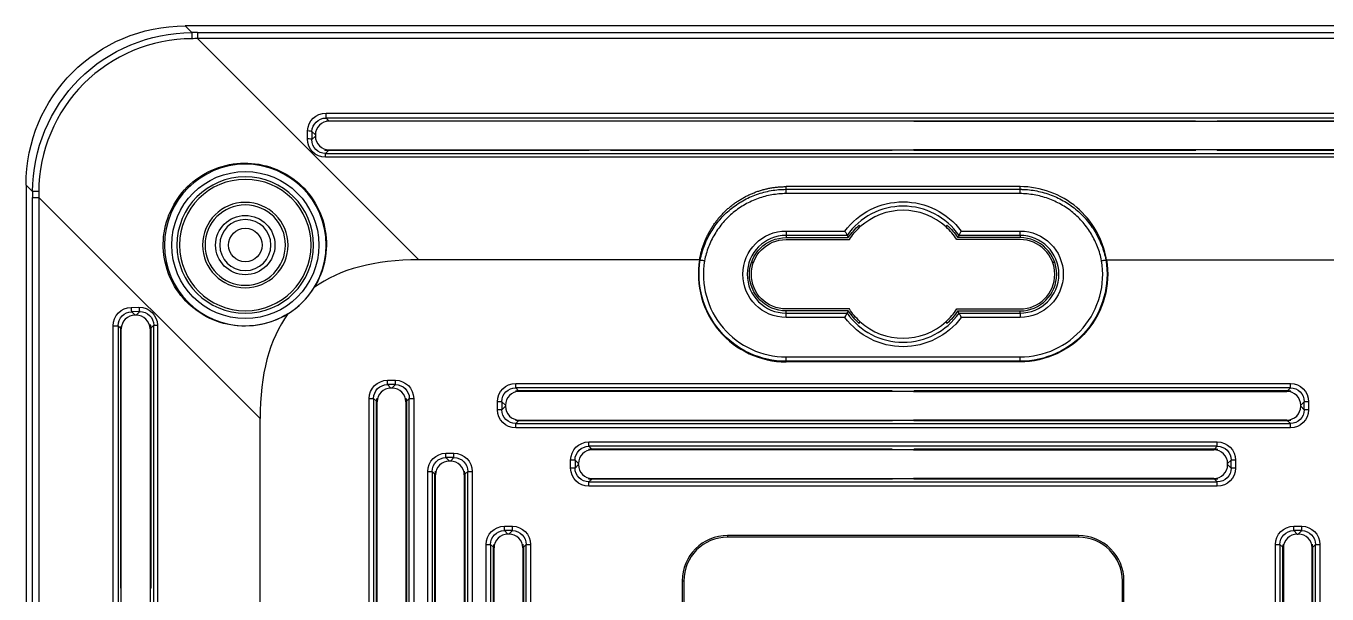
# Model space of a CAD drawing. Header units: millimetres. Extents: x 6160 to 6603, y -57 to 282.
# Drawn here: x 6460.8 to 6549.8, y 132.8 to 171.7 of the extents above; entities that cross this region are included whole.
import ezdxf

# ---------------------------------------------------------------- set-up
doc = ezdxf.new("R2010")
doc.units = ezdxf.units.MM
doc.header["$LTSCALE"] = 0.5
doc.layers.add('112', color=7, linetype='Continuous', true_color=0xffffff)

msp = doc.modelspace()

# ---------------------------------------------------------------- linework, layer by layer
at = {"layer": '112', "color": 7}
for p, q in [((6471.729, 171.729), (6472.178, 171.28)), ((6569.943, 171.729), (6471.729, 171.729)), ((6472.577, 171.28), (6472.577, 170.862)), ((6472.577, 171.28), (6569.095, 171.28)), ((6472.577, 170.862), (6487.72, 155.719)), ((6569.095, 170.862), (6472.577, 170.862)), ((6481.364, 165.771), (6560.309, 165.771)), ((6481.364, 165.426), (6481.364, 165.771)), ((6560.309, 165.426), (6481.364, 165.426)), ((6481.364, 165.426), (6481.554, 165.235)), ((6481.554, 165.235), (6499.336, 165.235)), ((6499.351, 165.211), (6481.578, 165.211)), ((6499.351, 165.211), (6499.336, 165.235)), ((6500.822, 165.211), (6499.351, 165.211)), ((6500.836, 165.235), (6500.822, 165.211)), ((6520.101, 165.211), (6500.822, 165.211)), ((6500.836, 165.235), (6520.086, 165.235)), ((6520.086, 165.235), (6520.101, 165.211)), ((6521.572, 165.211), (6520.101, 165.211)), ((6521.572, 165.211), (6521.586, 165.235)), ((6521.572, 165.211), (6540.851, 165.211)), ((6521.586, 165.235), (6540.836, 165.235)), ((6540.851, 165.211), (6540.836, 165.235)), ((6540.851, 165.211), (6542.322, 165.211)), ((6542.336, 165.235), (6542.322, 165.211)), ((6542.322, 165.211), (6560.094, 165.211)), ((6542.336, 165.235), (6560.118, 165.235)), ((6480.094, 164.001), (6480.102, 164.543)), ((6480.4, 164.496), (6480.393, 163.954)), ((6480.393, 163.954), (6480.632, 164.193)), ((6480.632, 164.265), (6480.4, 164.496)), ((6480.632, 164.265), (6480.632, 164.193)), ((6481.526, 163.194), (6481.322, 162.99)), ((6481.322, 162.738), (6481.322, 162.99)), ((6481.322, 162.99), (6560.35, 162.99)), ((6499.336, 163.194), (6481.526, 163.194)), ((6481.578, 163.246), (6499.367, 163.246)), ((6499.336, 163.194), (6499.367, 163.246)), ((6499.367, 163.246), (6500.805, 163.246)), ((6500.805, 163.246), (6500.836, 163.194)), ((6500.805, 163.246), (6520.117, 163.246)), ((6520.086, 163.194), (6500.836, 163.194)), ((6520.117, 163.246), (6520.086, 163.194)), ((6520.117, 163.246), (6521.555, 163.246)), ((6521.586, 163.194), (6521.555, 163.246)), ((6540.867, 163.246), (6521.555, 163.246)), ((6540.836, 163.194), (6521.586, 163.194)), ((6540.836, 163.194), (6540.867, 163.246)), ((6542.305, 163.246), (6540.867, 163.246)), ((6542.305, 163.246), (6542.336, 163.194)), ((6560.094, 163.246), (6542.305, 163.246)), ((6560.146, 163.194), (6542.336, 163.194)), ((6560.35, 162.738), (6481.322, 162.738)), ((6461.285, 160.387), (6460.836, 160.836)), ((6460.836, 160.836), (6460.836, 62.622)), ((6512.836, 160.545), (6512.836, 160.729)), ((6528.836, 160.729), (6512.836, 160.729)), ((6512.836, 160.25), (6512.836, 160.545)), ((6512.836, 160.545), (6528.836, 160.545)), ((6528.836, 160.25), (6512.836, 160.25)), ((6528.836, 160.545), (6528.836, 160.729)), ((6528.836, 160.25), (6528.836, 160.545)), ((6461.285, 159.988), (6461.702, 159.988)), ((6461.285, 63.47), (6461.285, 159.988)), ((6476.846, 144.845), (6461.702, 159.988)), ((6461.702, 159.988), (6461.702, 63.47)), ((6512.836, 157.688), (6512.836, 157.389)), ((6512.836, 157.688), (6516.857, 157.688)), ((6524.816, 157.688), (6528.836, 157.688)), ((6528.836, 157.389), (6528.836, 157.688)), ((6517.01, 157.389), (6512.836, 157.389)), ((6512.836, 157.389), (6512.836, 157.238)), ((6512.836, 157.238), (6517.09, 157.238)), ((6512.836, 157.107), (6517.16, 157.107)), ((6528.836, 157.107), (6524.512, 157.107)), ((6528.836, 157.238), (6524.583, 157.238)), ((6528.836, 157.389), (6524.662, 157.389)), ((6528.836, 157.389), (6528.836, 157.238)), ((6506.918, 155.719), (6487.72, 155.719)), ((6510.595, 155.523), (6510.456, 155.523)), ((6531.215, 155.523), (6531.077, 155.523)), ((6534.754, 155.719), (6553.952, 155.719)), ((6468.022, 152.463), (6468.564, 152.471)), ((6517.16, 152.351), (6512.836, 152.351)), ((6517.09, 152.22), (6512.836, 152.22)), ((6512.836, 152.069), (6512.836, 152.22)), ((6524.512, 152.351), (6528.836, 152.351)), ((6524.583, 152.22), (6528.836, 152.22)), ((6528.836, 152.069), (6528.836, 152.22)), ((6468.611, 152.172), (6468.069, 152.165)), ((6468.069, 152.165), (6468.3, 151.933)), ((6468.372, 151.933), (6468.3, 151.933)), ((6468.372, 151.933), (6468.611, 152.172)), ((6512.836, 151.77), (6512.836, 152.069)), ((6512.836, 152.069), (6517.01, 152.069)), ((6516.857, 151.77), (6512.836, 151.77)), ((6524.662, 152.069), (6528.836, 152.069)), ((6528.836, 151.77), (6524.816, 151.77)), ((6528.836, 152.069), (6528.836, 151.77)), ((6466.794, 72.256), (6466.794, 151.201)), ((6466.794, 151.201), (6467.139, 151.201)), ((6467.139, 151.201), (6467.139, 72.256)), ((6467.33, 151.011), (6467.139, 151.201)), ((6467.33, 133.229), (6467.33, 151.011)), ((6467.354, 133.214), (6467.354, 150.987)), ((6469.319, 150.987), (6469.319, 133.198)), ((6469.575, 151.243), (6469.371, 151.039)), ((6469.371, 151.039), (6469.371, 133.229)), ((6469.575, 72.215), (6469.575, 151.243)), ((6469.575, 151.243), (6469.827, 151.243)), ((6469.827, 151.243), (6469.827, 72.215)), ((6512.836, 148.773), (6512.836, 149.069)), ((6512.836, 149.069), (6528.836, 149.069)), ((6528.836, 148.773), (6512.836, 148.773)), ((6512.836, 148.773), (6512.836, 148.729)), ((6528.836, 148.729), (6512.836, 148.729)), ((6528.836, 148.773), (6528.836, 149.069)), ((6528.836, 148.773), (6528.836, 148.729)), ((6485.561, 147.471), (6486.111, 147.471)), ((6485.561, 147.172), (6485.561, 147.471)), ((6486.111, 147.172), (6485.561, 147.172)), ((6485.561, 147.172), (6485.8, 146.933)), ((6485.872, 146.933), (6485.8, 146.933)), ((6485.872, 146.933), (6486.111, 147.172)), ((6486.111, 147.172), (6486.111, 147.471)), ((6494.339, 147.249), (6547.333, 147.249)), ((6494.339, 146.95), (6494.339, 147.249)), ((6547.333, 146.95), (6494.339, 146.95)), ((6494.339, 146.95), (6494.534, 146.755)), ((6547.138, 146.755), (6547.333, 146.95)), ((6547.333, 146.95), (6547.333, 147.249)), ((6484.316, 77.232), (6484.316, 146.226)), ((6484.316, 146.226), (6484.615, 146.226)), ((6484.615, 146.226), (6484.615, 77.232)), ((6484.81, 146.031), (6484.615, 146.226)), ((6484.81, 112.479), (6484.81, 146.031)), ((6484.854, 112.453), (6484.854, 145.987)), ((6486.819, 145.987), (6486.819, 112.453)), ((6487.057, 146.226), (6486.862, 146.031)), ((6486.862, 146.031), (6486.862, 112.479)), ((6487.057, 146.226), (6487.356, 146.226)), ((6487.057, 77.232), (6487.057, 146.226)), ((6487.356, 146.226), (6487.356, 77.232)), ((6493.094, 145.454), (6493.094, 146.003)), ((6493.393, 146.003), (6493.094, 146.003)), ((6493.393, 146.003), (6493.393, 145.454)), ((6493.632, 145.765), (6493.393, 146.003)), ((6520.086, 146.755), (6494.534, 146.755)), ((6520.112, 146.711), (6494.578, 146.711)), ((6520.086, 146.755), (6520.112, 146.711)), ((6521.56, 146.711), (6520.112, 146.711)), ((6521.56, 146.711), (6521.586, 146.755)), ((6521.56, 146.711), (6547.094, 146.711)), ((6547.138, 146.755), (6521.586, 146.755)), ((6548.279, 146.003), (6548.041, 145.765)), ((6548.279, 145.454), (6548.279, 146.003)), ((6548.578, 146.003), (6548.279, 146.003)), ((6548.578, 146.003), (6548.578, 145.454)), ((6493.393, 145.454), (6493.094, 145.454)), ((6493.393, 145.454), (6493.632, 145.693)), ((6493.632, 145.765), (6493.632, 145.693)), ((6548.041, 145.693), (6548.041, 145.765)), ((6548.041, 145.693), (6548.279, 145.454)), ((6548.578, 145.454), (6548.279, 145.454)), ((6476.846, 78.613), (6476.846, 144.845)), ((6494.534, 144.703), (6494.339, 144.508)), ((6494.339, 144.209), (6494.339, 144.508)), ((6494.339, 144.508), (6547.333, 144.508)), ((6547.333, 144.209), (6494.339, 144.209)), ((6520.086, 144.703), (6494.534, 144.703)), ((6494.578, 144.746), (6520.112, 144.746)), ((6520.086, 144.703), (6520.112, 144.746)), ((6520.112, 144.746), (6521.56, 144.746)), ((6521.56, 144.746), (6521.586, 144.703)), ((6547.094, 144.746), (6521.56, 144.746)), ((6547.138, 144.703), (6521.586, 144.703)), ((6547.333, 144.508), (6547.138, 144.703)), ((6547.333, 144.209), (6547.333, 144.508)), ((6489.561, 142.471), (6490.111, 142.471)), ((6489.561, 142.172), (6489.561, 142.471)), ((6490.111, 142.172), (6490.111, 142.471)), ((6499.339, 143.249), (6542.333, 143.249)), ((6499.339, 142.95), (6499.339, 143.249)), ((6542.333, 142.95), (6499.339, 142.95)), ((6499.339, 142.95), (6499.534, 142.755)), ((6520.086, 142.755), (6499.534, 142.755)), ((6520.112, 142.711), (6499.578, 142.711)), ((6520.086, 142.755), (6520.112, 142.711)), ((6521.56, 142.711), (6520.112, 142.711)), ((6521.56, 142.711), (6521.586, 142.755)), ((6521.56, 142.711), (6542.094, 142.711)), ((6542.138, 142.755), (6521.586, 142.755)), ((6542.138, 142.755), (6542.333, 142.95)), ((6542.333, 142.95), (6542.333, 143.249)), ((6490.111, 142.172), (6489.561, 142.172)), ((6489.561, 142.172), (6489.8, 141.933)), ((6489.872, 141.933), (6489.8, 141.933)), ((6489.872, 141.933), (6490.111, 142.172)), ((6498.094, 141.454), (6498.094, 142.003)), ((6498.393, 142.003), (6498.094, 142.003)), ((6498.393, 142.003), (6498.393, 141.454)), ((6498.632, 141.765), (6498.393, 142.003)), ((6498.393, 141.454), (6498.632, 141.693)), ((6498.632, 141.693), (6498.632, 141.765)), ((6543.279, 142.003), (6543.041, 141.765)), ((6543.041, 141.693), (6543.041, 141.765)), ((6543.041, 141.693), (6543.279, 141.454)), ((6543.279, 141.454), (6543.279, 142.003)), ((6543.578, 142.003), (6543.279, 142.003)), ((6543.578, 142.003), (6543.578, 141.454)), ((6488.316, 82.232), (6488.316, 141.226)), ((6488.316, 141.226), (6488.615, 141.226)), ((6488.615, 141.226), (6488.615, 82.232)), ((6488.81, 141.031), (6488.615, 141.226)), ((6488.81, 112.479), (6488.81, 141.031)), ((6488.854, 112.453), (6488.854, 140.987)), ((6490.819, 140.987), (6490.819, 112.453)), ((6491.057, 141.226), (6490.862, 141.031)), ((6490.862, 141.031), (6490.862, 112.479)), ((6491.057, 82.232), (6491.057, 141.226)), ((6491.057, 141.226), (6491.356, 141.226)), ((6491.356, 141.226), (6491.356, 82.232)), ((6498.393, 141.454), (6498.094, 141.454)), ((6499.534, 140.703), (6499.339, 140.508)), ((6520.086, 140.703), (6499.534, 140.703)), ((6499.578, 140.746), (6520.112, 140.746)), ((6520.086, 140.703), (6520.112, 140.746)), ((6520.112, 140.746), (6521.56, 140.746)), ((6521.56, 140.746), (6521.586, 140.703)), ((6542.094, 140.746), (6521.56, 140.746)), ((6542.138, 140.703), (6521.586, 140.703)), ((6542.333, 140.508), (6542.138, 140.703)), ((6543.578, 141.454), (6543.279, 141.454)), ((6499.339, 140.209), (6499.339, 140.508)), ((6499.339, 140.508), (6542.333, 140.508)), ((6542.333, 140.209), (6499.339, 140.209)), ((6542.333, 140.209), (6542.333, 140.508)), ((6493.561, 137.471), (6494.111, 137.471)), ((6493.561, 137.172), (6493.561, 137.471)), ((6494.111, 137.172), (6493.561, 137.172)), ((6493.561, 137.172), (6493.8, 136.933)), ((6493.872, 136.933), (6494.111, 137.172)), ((6494.111, 137.172), (6494.111, 137.471)), ((6547.561, 137.471), (6548.111, 137.471)), ((6547.561, 137.172), (6547.561, 137.471)), ((6548.111, 137.172), (6547.561, 137.172)), ((6547.561, 137.172), (6547.8, 136.933)), ((6547.872, 136.933), (6548.111, 137.172)), ((6548.111, 137.172), (6548.111, 137.471)), ((6492.316, 87.232), (6492.316, 136.226)), ((6492.316, 136.226), (6492.615, 136.226)), ((6492.615, 136.226), (6492.615, 87.232)), ((6492.81, 136.031), (6492.615, 136.226)), ((6493.872, 136.933), (6493.8, 136.933)), ((6495.057, 136.226), (6494.862, 136.031)), ((6495.057, 87.232), (6495.057, 136.226)), ((6495.057, 136.226), (6495.356, 136.226)), ((6495.356, 136.226), (6495.356, 87.232)), ((6532.836, 136.838), (6508.836, 136.838)), ((6508.836, 136.838), (6508.836, 136.729)), ((6532.836, 136.729), (6508.836, 136.729)), ((6532.836, 136.838), (6532.836, 136.729)), ((6546.316, 87.232), (6546.316, 136.226)), ((6546.316, 136.226), (6546.615, 136.226)), ((6546.615, 136.226), (6546.615, 87.232)), ((6546.81, 136.031), (6546.615, 136.226)), ((6547.8, 136.933), (6547.872, 136.933)), ((6549.057, 136.226), (6548.862, 136.031)), ((6549.057, 136.226), (6549.356, 136.226)), ((6549.057, 87.232), (6549.057, 136.226)), ((6549.356, 136.226), (6549.356, 87.232)), ((6492.81, 112.479), (6492.81, 136.031)), ((6492.854, 112.453), (6492.854, 135.987)), ((6494.819, 135.987), (6494.819, 112.453)), ((6494.862, 136.031), (6494.862, 112.479)), ((6546.81, 112.479), (6546.81, 136.031)), ((6546.854, 135.987), (6546.854, 112.453)), ((6548.819, 112.453), (6548.819, 135.987)), ((6548.862, 112.479), (6548.862, 136.031)), ((6505.727, 133.729), (6505.727, 89.684)), ((6505.727, 133.729), (6505.836, 133.729)), ((6505.836, 133.729), (6505.836, 89.729)), ((6535.945, 133.729), (6535.836, 133.729)), ((6535.836, 89.729), (6535.836, 133.729)), ((6535.945, 89.729), (6535.945, 133.729)), ((6467.33, 133.229), (6467.354, 133.214)), ((6467.354, 131.743), (6467.354, 133.214)), ((6469.319, 133.198), (6469.371, 133.229)), ((6469.319, 133.198), (6469.319, 131.76))]:
    msp.add_line(p, q, dxfattribs=at)
at = {"layer": '112', "color": 7, "extrusion": (0, 0, -1)}
for radius in [5.533, 4.675, 4.5, 2.925, 2.75, 1.75]:
    msp.add_circle((-6475.836, 156.729), radius, dxfattribs=at)
at = {"layer": '112', "color": 7}
for centre, radius in [((6475.836, 156.729), 5.034), ((6475.836, 156.729), 2.03), ((6475.836, 156.728), 1.15)]:
    msp.add_circle(centre, radius, dxfattribs=at)
at = {"layer": '112', "color": 7, "extrusion": (0, 0, -1)}
for centre, radius, start, end in [((-6520.836, 154.729), 4.959, 36.63275, 143.36725), ((-6512.836, 154.729), 2.959, 270, 90), ((-6520.836, 154.729), 4.509, 33.81021, 48.29201), ((-6520.836, 154.729), 4.378, 32.89814, 47.67664), ((-6520.836, 154.729), 4.509, 131.70799, 146.18979), ((-6528.836, 154.729), 2.959, 90, 270), ((-6512.836, 154.729), 2.509, 270, 90), ((-6512.836, 154.729), 2.378, 270, 90), ((-6512.836, 154.729), 5.956, 270, 9.49599), ((-6528.836, 154.729), 6, 170.49844, 270), ((-6528.836, 154.729), 5.956, 170.50401, 270), ((-6520.836, 154.729), 4.509, 311.70799, 326.18979), ((-6520.836, 154.729), 4.378, 312.32336, 327.10186), ((-6520.836, 154.729), 4.509, 213.81021, 228.29201), ((-6520.836, 154.729), 4.959, 216.63275, 323.36725)]:
    msp.add_arc(centre, radius, start, end, dxfattribs=at)
at = {"layer": '112', "color": 7}
for centre, radius, start, end in [((6520.836, 154.729), 4.66, 34.80729, 145.19271), ((6520.836, 154.729), 4.378, 47.67664, 132.32336), ((6520.836, 154.729), 4.378, 32.89814, 47.67664), ((6512.836, 154.729), 2.66, 90, 270), ((6528.836, 154.729), 2.66, 270, 90), ((6528.836, 154.729), 2.509, 270, 90), ((6528.836, 154.729), 2.378, 270, 90), ((6512.836, 154.729), 6, 170.49844, 270), ((6512.836, 154.729), 5.66, 170.54524, 270), ((6528.836, 154.729), 5.66, 270, 9.45476), ((6475.836, 156.729), 5.535, 301.76503, 328.23497), ((6520.836, 154.729), 4.378, 312.32336, 327.10186), ((6520.836, 154.729), 4.66, 214.80729, 325.19271), ((6520.836, 154.729), 4.378, 227.67664, 312.32336), ((6508.836, 133.729), 3.109, 90, 180), ((6508.836, 133.729), 3, 90, 180), ((6532.836, 133.729), 3.109, 0, 90), ((6532.836, 133.729), 3, 0, 90)]:
    msp.add_arc(centre, radius, start, end, dxfattribs=at)
at = {"layer": '112', "color": 7, "extrusion": (0, 0, -1)}
for centre, major_axis, ratio, start_param, end_param in [((6471.944, 160.621), (7.93, -7.93), 0.980815, 2.36588, 3.917306), ((6451.676, 181.388), (-99.889, 2.136), 0.098907, 4.499467, 4.503554), ((6451.672, 180.894), (-100.245, 1.77), 0.098565, 4.500567, 4.504654), ((6481.356, 164.533), (1.229, 0.257), 0.985206, 3.358469, 4.921669), ((6481.356, 164.487), (0.946, 0.14), 0.981416, 3.30107, 4.86427), ((6481.548, 164.295), (0.934, 0.195), 0.985206, 4.747323, 4.921669), ((6479.998, 165.845), (-1.843, 0.558), 0.162906, 3.635385, 3.809732), ((6481.349, 164.01), (0.617, 1.121), 0.974816, 2.649309, 4.212509), ((6481.349, 163.964), (0.49, 0.851), 0.965207, 2.632393, 4.195593), ((6479.998, 162.613), (1.843, 0.558), 0.162906, 5.533918, 5.789393), ((6481.547, 164.161), (0.469, 0.852), 0.974816, 2.649309, 2.904783), ((6451.177, 180.889), (-2.136, 99.889), 0.098907, 1.779632, 1.783718), ((6451.662, 180.911), (-1.772, 100.291), 0.098604, 1.778622, 1.782707), ((6468.032, 151.209), (0.257, 1.229), 0.985206, 4.503109, 6.066309), ((6468.555, 151.216), (1.121, 0.617), 0.974816, 5.212269, 6.775469), ((6468.078, 151.209), (0.14, 0.946), 0.981416, 4.560508, 6.123708), ((6468.601, 151.216), (0.851, 0.49), 0.965207, 5.229185, 6.792385), ((6468.27, 151.017), (0.195, 0.934), 0.985206, 4.503109, 4.677455), ((6466.72, 152.567), (-0.558, 1.843), 0.162906, 2.473454, 2.6478), ((6469.952, 152.567), (0.558, 1.843), 0.162906, 3.635385, 3.89086), ((6468.404, 151.018), (0.852, 0.469), 0.974816, 0.236809, 0.492284), ((6485.571, 146.216), (0.891, -0.891), 0.992433, 2.359993, 3.923193), ((6485.571, 146.216), (-0.68, 0.68), 0.98773, 5.501585, 7.064785), ((6486.101, 146.216), (0.891, 0.891), 0.992433, 5.501585, 7.064785), ((6486.101, 146.216), (0.68, 0.68), 0.98773, 5.501585, 7.064785), ((6494.349, 145.994), (-0.891, 0.891), 0.992433, 5.501585, 7.064785), ((6494.349, 145.994), (-0.68, 0.68), 0.98773, 5.501585, 7.064785), ((6547.323, 145.994), (-0.891, -0.891), 0.992433, 2.359993, 3.923193), ((6547.323, 145.994), (0.68, 0.68), 0.98773, 5.501585, 7.064785), ((6484.22, 147.567), (-0.558, 1.843), 0.162906, 2.412472, 2.6478), ((6487.452, 147.567), (0.558, 1.843), 0.162906, 3.635385, 3.870713), ((6492.998, 147.345), (-1.843, 0.558), 0.162906, 3.635385, 3.870713), ((6548.674, 147.345), (1.843, 0.558), 0.162906, 2.412472, 2.6478), ((6494.349, 145.464), (0.891, 0.891), 0.992433, 2.359993, 3.923193), ((6494.349, 145.464), (0.68, 0.68), 0.98773, 2.359993, 3.923193), ((6547.323, 145.464), (0.891, -0.891), 0.992433, 5.501585, 7.064785), ((6547.323, 145.464), (-0.68, 0.68), 0.98773, 2.359993, 3.923193), ((6492.998, 144.113), (1.843, 0.558), 0.162906, 5.554065, 5.789393), ((6548.674, 144.113), (-1.843, 0.558), 0.162906, 0.493793, 0.729121), ((6489.571, 141.216), (0.891, -0.891), 0.992433, 2.359993, 3.923193), ((6490.101, 141.216), (0.891, 0.891), 0.992433, 5.501585, 7.064785), ((6499.349, 141.994), (-0.891, 0.891), 0.992433, 5.501585, 7.064785), ((6499.349, 141.994), (-0.68, 0.68), 0.98773, 5.501585, 7.064785), ((6497.998, 143.345), (-1.843, 0.558), 0.162906, 3.635385, 3.870713), ((6543.674, 143.345), (1.843, 0.558), 0.162906, 2.412472, 2.6478), ((6542.323, 141.994), (-0.891, -0.891), 0.992433, 2.359993, 3.923193), ((6542.323, 141.994), (0.68, 0.68), 0.98773, 5.501585, 7.064785), ((6489.571, 141.216), (-0.68, 0.68), 0.98773, 5.501585, 7.064785), ((6490.101, 141.216), (0.68, 0.68), 0.98773, 5.501585, 7.064785), ((6488.22, 142.567), (-0.558, 1.843), 0.162906, 2.412472, 2.6478), ((6491.452, 142.567), (0.558, 1.843), 0.162906, 3.635385, 3.870713), ((6499.349, 141.464), (0.891, 0.891), 0.992433, 2.359993, 3.923193), ((6499.349, 141.464), (0.68, 0.68), 0.98773, 2.359993, 3.923193), ((6497.998, 140.113), (1.843, 0.558), 0.162906, 5.554065, 5.789393), ((6543.674, 140.113), (-1.843, 0.558), 0.162906, 0.493793, 0.729121), ((6542.323, 141.464), (0.891, -0.891), 0.992433, 5.501585, 7.064785), ((6542.323, 141.464), (-0.68, 0.68), 0.98773, 2.359993, 3.923193), ((6493.571, 136.216), (0.891, -0.891), 0.992433, 2.359993, 3.923193), ((6493.571, 136.216), (-0.68, 0.68), 0.98773, 5.501585, 7.064785), ((6494.101, 136.216), (0.891, 0.891), 0.992433, 5.501585, 7.064785), ((6494.101, 136.216), (0.68, 0.68), 0.98773, 5.501585, 7.064785), ((6547.571, 136.216), (0.891, -0.891), 0.992433, 2.359993, 3.923193), ((6547.571, 136.216), (-0.68, 0.68), 0.98773, 5.501585, 7.064785), ((6548.101, 136.216), (0.891, 0.891), 0.992433, 5.501585, 7.064785), ((6548.101, 136.216), (0.68, 0.68), 0.98773, 5.501585, 7.064785), ((6492.22, 137.567), (-0.558, 1.843), 0.162906, 2.412472, 2.6478), ((6495.452, 137.567), (0.558, 1.843), 0.162906, 3.635385, 3.870713), ((6546.22, 137.567), (-0.558, 1.843), 0.162906, 2.412472, 2.6478), ((6549.452, 137.567), (0.558, 1.843), 0.162906, 3.635385, 3.870713)]:
    msp.add_ellipse(centre, major_axis=major_axis, ratio=ratio, start_param=start_param, end_param=end_param, dxfattribs=at)
at = {"layer": '112', "color": 7}
for centre, major_axis, ratio, start_param, end_param in [((6472.178, 170.785), (0, 0.5), 0.003006, 0.139627, 1.417684), ((6481.585, 164.258), (-0.677, 0.677), 0.992433, 5.501585, 7.064785), ((6480.094, 163.954), (0.3, -0.004), 0.155339, 0.088342, 1.572934), ((6480.102, 164.496), (0.3, -0.004), 0.155339, 0.088342, 1.572934), ((6481.585, 164.2), (0.677, 0.677), 0.992433, 2.359993, 3.923193), ((6461.78, 160.387), (-0.5, 0), 0.003006, 4.865501, 6.143558), ((6927.43, -294.865), (-447.858, 447.858), 0.110521, 6.173112, 6.265081), ((6468.069, 152.463), (0.004, -0.3), 0.155339, 4.710252, 6.194844), ((6468.611, 152.471), (0.004, -0.3), 0.155339, 4.710252, 6.194844), ((6468.307, 150.98), (0.677, -0.677), 0.992433, 2.359993, 3.923193), ((6468.365, 150.98), (0.677, 0.677), 0.992433, 5.501585, 7.064785), ((6927.43, -294.865), (-447.858, 447.858), 0.110521, 0.018104, 0.110074), ((6485.807, 145.98), (0.677, -0.677), 0.992433, 2.359993, 3.923193), ((6485.865, 145.98), (0.677, 0.677), 0.992433, 5.501585, 7.064785), ((6485.763, 146.024), (0.677, -0.677), 0.992433, 3.687865, 3.923193), ((6485.909, 146.024), (0.677, 0.677), 0.992433, 5.501585, 5.736913), ((6494.585, 145.758), (-0.677, 0.677), 0.992433, 5.501585, 7.064785), ((6494.541, 145.801), (-0.677, 0.677), 0.992433, 5.501585, 5.736913), ((6547.087, 145.758), (-0.677, -0.677), 0.992433, 2.359993, 3.923193), ((6547.131, 145.801), (-0.677, -0.677), 0.992433, 3.687865, 3.923193), ((6494.585, 145.7), (0.677, 0.677), 0.992433, 2.359993, 3.923193), ((6547.087, 145.7), (0.677, -0.677), 0.992433, 5.501585, 7.064785), ((6494.541, 145.656), (0.677, 0.677), 0.992433, 3.687865, 3.923193), ((6547.131, 145.656), (0.677, -0.677), 0.992433, 5.501585, 5.736913), ((6499.585, 141.758), (-0.677, 0.677), 0.992433, 5.501585, 7.064785), ((6499.541, 141.801), (-0.677, 0.677), 0.992433, 5.501585, 5.736913), ((6542.087, 141.758), (-0.677, -0.677), 0.992433, 2.359993, 3.923193), ((6542.131, 141.801), (-0.677, -0.677), 0.992433, 3.687865, 3.923193), ((6489.807, 140.98), (0.677, -0.677), 0.992433, 2.359993, 3.923193), ((6489.865, 140.98), (0.677, 0.677), 0.992433, 5.501585, 7.064785), ((6499.585, 141.7), (0.677, 0.677), 0.992433, 2.359993, 3.923193), ((6542.087, 141.7), (0.677, -0.677), 0.992433, 5.501585, 7.064785), ((6489.763, 141.024), (0.677, -0.677), 0.992433, 3.687865, 3.923193), ((6489.909, 141.024), (0.677, 0.677), 0.992433, 5.501585, 5.736913), ((6499.541, 141.656), (0.677, 0.677), 0.992433, 3.687865, 3.923193), ((6542.131, 141.656), (0.677, -0.677), 0.992433, 5.501585, 5.736913), ((6493.763, 136.024), (0.677, -0.677), 0.992433, 3.687865, 3.923193), ((6493.807, 135.98), (0.677, -0.677), 0.992433, 2.359993, 3.923193), ((6493.865, 135.98), (0.677, 0.677), 0.992433, 5.501585, 7.064785), ((6493.909, 136.024), (0.677, 0.677), 0.992433, 5.501585, 5.736913), ((6547.763, 136.024), (0.677, -0.677), 0.992433, 3.687865, 3.923193), ((6547.807, 135.98), (0.677, -0.677), 0.992433, 2.359993, 3.923193), ((6547.865, 135.98), (0.677, 0.677), 0.992433, 5.501585, 7.064785), ((6547.909, 136.024), (0.677, 0.677), 0.992433, 5.501585, 5.736913)]:
    msp.add_ellipse(centre, major_axis=major_axis, ratio=ratio, start_param=start_param, end_param=end_param, dxfattribs=at)
for points, degree, knots in [([(6461.285, 160.387), (6461.286, 163.263), (6462.469, 166.086), (6466.481, 170.097), (6469.302, 171.279), (6472.178, 171.28)], 3, [0, 0, 0, 0, 0.5, 0.5, 1, 1, 1, 1]), ([(6472.176, 170.861), (6469.414, 170.853), (6466.709, 169.71), (6462.856, 165.858), (6461.712, 163.151), (6461.704, 160.389)], 3, [0, 0, 0, 0, 0.5, 0.5, 1, 1, 1, 1]), ([(6478.75, 152.023), (6477.599, 151.306), (6476.185, 151.027), (6473.517, 151.483), (6472.29, 152.201), (6470.586, 154.335), (6470.153, 155.704), (6470.308, 158.423), (6470.905, 159.746), (6472.823, 161.663), (6474.155, 162.258), (6476.857, 162.411), (6478.244, 161.969), (6480.352, 160.284), (6481.083, 159.045), (6481.537, 156.382), (6481.267, 154.978), (6480.542, 153.815)], 3, [0, 0, 0, 0, 0.125, 0.125, 0.25, 0.25, 0.375, 0.375, 0.5, 0.5, 0.625, 0.625, 0.75, 0.75, 0.875, 0.875, 1, 1, 1, 1]), ([(6506.918, 155.719), (6507.094, 156.769), (6507.621, 157.695), (6508.146, 158.62), (6508.959, 159.308), (6509.771, 159.996), (6510.772, 160.363), (6511.77, 160.729), (6512.836, 160.729)], 2, [0, 0, 0, 0.25, 0.25, 0.5, 0.5, 0.75, 0.75, 1, 1, 1]), ([(6506.962, 155.711), (6506.995, 155.881), (6507.036, 156.05), (6507.132, 156.38), (6507.187, 156.543), (6507.372, 157.021), (6507.521, 157.329), (6507.787, 157.773), (6507.882, 157.919), (6508.082, 158.198), (6508.188, 158.332), (6508.521, 158.722), (6508.765, 158.962), (6509.165, 159.291), (6509.304, 159.395), (6509.588, 159.589), (6509.733, 159.68), (6510.179, 159.932), (6510.491, 160.074), (6510.979, 160.249), (6511.144, 160.301), (6511.476, 160.389), (6511.643, 160.426), (6512.148, 160.515), (6512.489, 160.545), (6512.836, 160.545)], 3, [0, 0, 0, 0, 0.0625, 0.0625, 0.125, 0.125, 0.25, 0.25, 0.3125, 0.3125, 0.375, 0.375, 0.5, 0.5, 0.5625, 0.5625, 0.625, 0.625, 0.75, 0.75, 0.8125, 0.8125, 0.875, 0.875, 1, 1, 1, 1]), ([(6512.836, 160.25), (6512.506, 160.25), (6512.182, 160.221), (6511.702, 160.136), (6511.543, 160.101), (6511.228, 160.017), (6511.071, 159.968), (6510.606, 159.802), (6510.31, 159.666), (6509.886, 159.427), (6509.747, 159.341), (6509.478, 159.156), (6509.346, 159.058), (6508.966, 158.744), (6508.734, 158.516), (6508.417, 158.145), (6508.317, 158.017), (6508.126, 157.752), (6508.036, 157.614), (6507.784, 157.191), (6507.641, 156.899), (6507.408, 156.294), (6507.316, 155.982), (6507.253, 155.659)], 3, [0, 0, 0, 0, 0.125, 0.125, 0.1875, 0.1875, 0.25, 0.25, 0.375, 0.375, 0.4375, 0.4375, 0.5, 0.5, 0.625, 0.625, 0.6875, 0.6875, 0.75, 0.75, 0.875, 0.875, 1, 1, 1, 1]), ([(6534.754, 155.719), (6534.521, 157.108), (6533.785, 158.401), (6531.64, 160.216), (6530.244, 160.729), (6528.836, 160.729)], 3, [0, 0, 0, 0, 0.5, 0.5, 1, 1, 1, 1]), ([(6528.836, 160.545), (6528.857, 160.545), (6528.879, 160.545), (6528.923, 160.545), (6528.987, 160.544), (6529.138, 160.539), (6529.266, 160.53), (6529.522, 160.508), (6529.861, 160.463), (6530.194, 160.389), (6530.526, 160.301), (6530.69, 160.25), (6531.178, 160.076), (6531.49, 159.933), (6531.936, 159.682), (6532.081, 159.592), (6532.364, 159.399), (6532.502, 159.295), (6532.903, 158.966), (6533.146, 158.726), (6533.479, 158.338), (6533.585, 158.204), (6533.786, 157.925), (6533.881, 157.781), (6534.147, 157.336), (6534.299, 157.024), (6534.485, 156.543), (6534.54, 156.38), (6534.636, 156.049), (6534.677, 155.881), (6534.71, 155.711)], 3, [0, 0, 0, 0, 0.007813, 0.007813, 0.015625, 0.03125, 0.0625, 0.0625, 0.125, 0.1875, 0.1875, 0.25, 0.25, 0.375, 0.375, 0.4375, 0.4375, 0.5, 0.5, 0.625, 0.625, 0.6875, 0.6875, 0.75, 0.75, 0.875, 0.875, 0.9375, 0.9375, 1, 1, 1, 1]), ([(6534.419, 155.659), (6534.388, 155.82), (6534.349, 155.98), (6534.257, 156.294), (6534.205, 156.448), (6534.029, 156.902), (6533.887, 157.195), (6533.634, 157.617), (6533.544, 157.755), (6533.353, 158.02), (6533.253, 158.148), (6532.936, 158.518), (6532.705, 158.746), (6532.324, 159.059), (6532.192, 159.158), (6531.923, 159.342), (6531.785, 159.428), (6531.361, 159.667), (6531.065, 159.802), (6530.6, 159.969), (6530.444, 160.018), (6530.128, 160.101), (6529.97, 160.136), (6529.49, 160.221), (6529.166, 160.25), (6528.836, 160.25)], 3, [0, 0, 0, 0, 0.0625, 0.0625, 0.125, 0.125, 0.25, 0.25, 0.3125, 0.3125, 0.375, 0.375, 0.5, 0.5, 0.5625, 0.5625, 0.625, 0.625, 0.75, 0.75, 0.8125, 0.8125, 0.875, 0.875, 1, 1, 1, 1]), ([(6516.857, 157.688), (6516.874, 157.653), (6516.893, 157.617), (6516.926, 157.55), (6516.943, 157.518), (6516.971, 157.463), (6516.984, 157.439), (6517.002, 157.404), (6517.008, 157.393), (6517.01, 157.389)], 3, [0, 0, 0, 0, 0.25, 0.25, 0.5, 0.5, 0.75, 0.75, 1, 1, 1, 1]), ([(6524.662, 157.389), (6524.664, 157.393), (6524.67, 157.404), (6524.688, 157.439), (6524.701, 157.463), (6524.729, 157.518), (6524.746, 157.55), (6524.78, 157.617), (6524.798, 157.653), (6524.816, 157.688)], 3, [0, 0, 0, 0, 0.25, 0.25, 0.5, 0.5, 0.75, 0.75, 1, 1, 1, 1]), ([(6506.962, 155.711), (6506.968, 155.71), (6506.98, 155.708), (6507.015, 155.702), (6507.037, 155.698), (6507.09, 155.688), (6507.12, 155.683), (6507.184, 155.671), (6507.219, 155.665), (6507.253, 155.659)], 3, [0, 0, 0, 0, 0.25, 0.25, 0.5, 0.5, 0.75, 0.75, 1, 1, 1, 1]), ([(6534.419, 155.659), (6534.454, 155.665), (6534.488, 155.671), (6534.553, 155.683), (6534.583, 155.688), (6534.636, 155.698), (6534.658, 155.702), (6534.692, 155.708), (6534.704, 155.71), (6534.71, 155.711)], 3, [0, 0, 0, 0, 0.25, 0.25, 0.5, 0.5, 0.75, 0.75, 1, 1, 1, 1]), ([(6516.857, 151.77), (6516.874, 151.805), (6516.893, 151.841), (6516.926, 151.908), (6516.943, 151.939), (6516.971, 151.995), (6516.984, 152.019), (6517.002, 152.054), (6517.008, 152.065), (6517.01, 152.069)], 3, [0, 0, 0, 0, 0.25, 0.25, 0.5, 0.5, 0.75, 0.75, 1, 1, 1, 1]), ([(6524.662, 152.069), (6524.664, 152.065), (6524.67, 152.054), (6524.688, 152.019), (6524.701, 151.995), (6524.729, 151.939), (6524.746, 151.908), (6524.78, 151.841), (6524.798, 151.805), (6524.816, 151.77)], 3, [0, 0, 0, 0, 0.25, 0.25, 0.5, 0.5, 0.75, 0.75, 1, 1, 1, 1])]:
    msp.add_open_spline(points, degree=degree, knots=knots, dxfattribs=at)
for points in [[(6517.888, 157.966), (6517.871, 158.009), (6517.854, 158.052), (6517.836, 158.095)], [(6523.836, 158.095), (6523.819, 158.052), (6523.801, 158.009), (6523.784, 157.966)], [(6517.01, 157.389), (6517.036, 157.339), (6517.063, 157.288), (6517.09, 157.238)], [(6524.662, 157.389), (6524.636, 157.339), (6524.609, 157.288), (6524.583, 157.238)], [(6506.918, 155.719), (6506.933, 155.717), (6506.948, 155.714), (6506.962, 155.711)], [(6534.754, 155.719), (6534.739, 155.717), (6534.725, 155.714), (6534.71, 155.711)], [(6517.01, 152.069), (6517.036, 152.119), (6517.063, 152.169), (6517.09, 152.22)], [(6524.662, 152.069), (6524.636, 152.119), (6524.609, 152.169), (6524.583, 152.22)], [(6517.836, 151.363), (6517.854, 151.406), (6517.871, 151.449), (6517.888, 151.492)], [(6523.784, 151.492), (6523.801, 151.449), (6523.819, 151.406), (6523.836, 151.363)]]:
    msp.add_open_spline(points, degree=3, dxfattribs=at)

doc.saveas('drawing.dxf')
